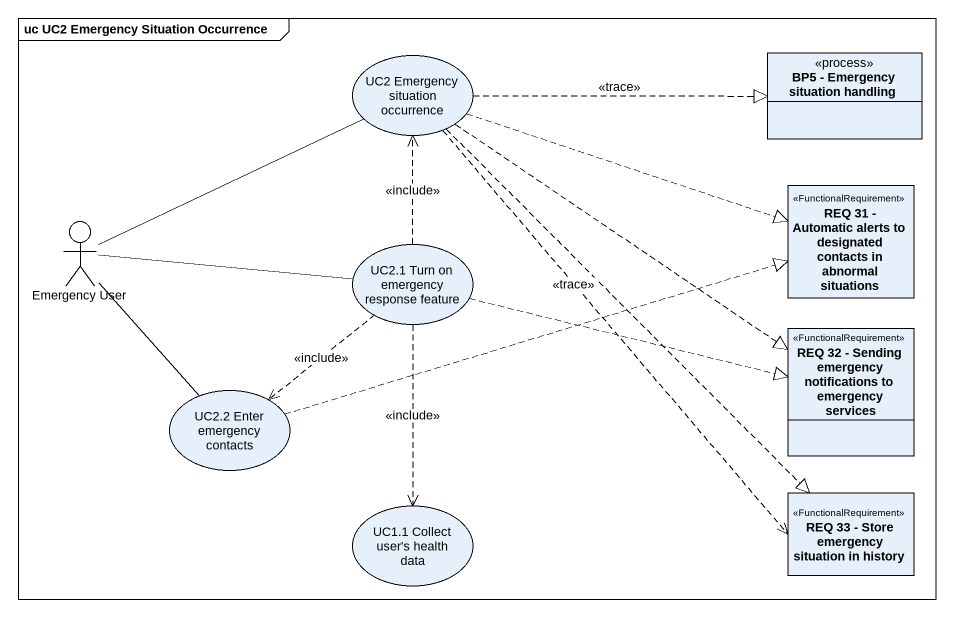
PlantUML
@startuml
mainframe uc UC2 Emergency Situation Occurrence
allowmixing
hide circle
hide empty members
usecase "UC2 Emergency situation occurrence" as UC2_Emergency_situation
class "BP5 - Emergency situation handling" as BP5_Emergency_situation <<process>>
actor "Emergency User" as Emergency_User
class "REQ 31 - Automatic alerts to designated contacts in abnormal situations" as REQ_31_Automatic_alerts_to <<FunctionalRequirement>>
usecase "UC2.1 Turn on emergency response feature" as UC2_1_Turn_on_emergency
class "REQ 32 - Sending emergency notifications to emergency services" as REQ_32_Sending_emergency <<FunctionalRequirement>>
usecase "UC2.2 Enter emergency contacts" as UC2_2_Enter_emergency
usecase "UC1.1 Collect user's health data" as UC1_1_Collect_user_s_health
class "REQ 33 - Store emergency situation in history" as REQ_33_Store_emergency <<FunctionalRequirement>>
UC2_Emergency_situation .right.> BP5_Emergency_situation : <<trace>>
UC2_Emergency_situation .right.|> BP5_Emergency_situation
UC2_Emergency_situation .right.|> REQ_31_Automatic_alerts_to
UC2_Emergency_situation ..|> REQ_32_Sending_emergency
UC2_Emergency_situation ..> REQ_33_Store_emergency : <<trace>>
UC2_Emergency_situation ..|> REQ_33_Store_emergency
Emergency_User -right- UC2_Emergency_situation
Emergency_User -right- UC2_1_Turn_on_emergency
Emergency_User -- UC2_2_Enter_emergency
UC2_1_Turn_on_emergency .up.> UC2_Emergency_situation : <<include>>
UC2_1_Turn_on_emergency .right.|> REQ_32_Sending_emergency
UC2_1_Turn_on_emergency ..> UC2_2_Enter_emergency : <<include>>
UC2_1_Turn_on_emergency ..> UC1_1_Collect_user_s_health : <<include>>
UC2_2_Enter_emergency .right.|> REQ_31_Automatic_alerts_to
@enduml
